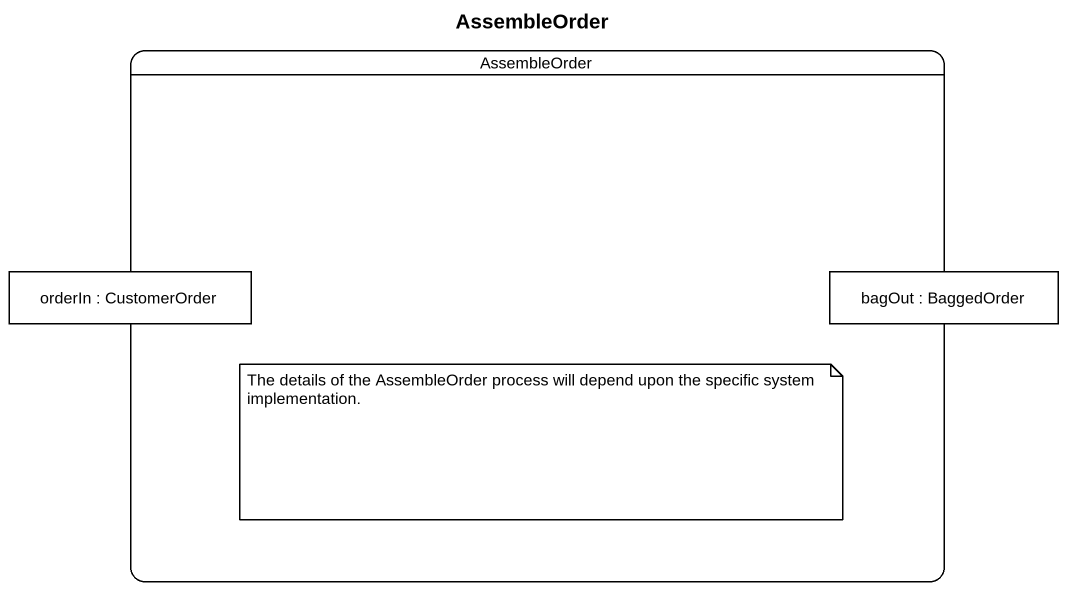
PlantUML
@startuml
title AssembleOrder
hide empty description
state AssembleOrder {
  state "orderIn : CustomerOrder" as orderIn <<object>>
  state "bagOut : BaggedOrder" as bagOut <<object>>
}
note as N1
  The details of the AssembleOrder process will depend upon the specific system implementation.
end note
@enduml
